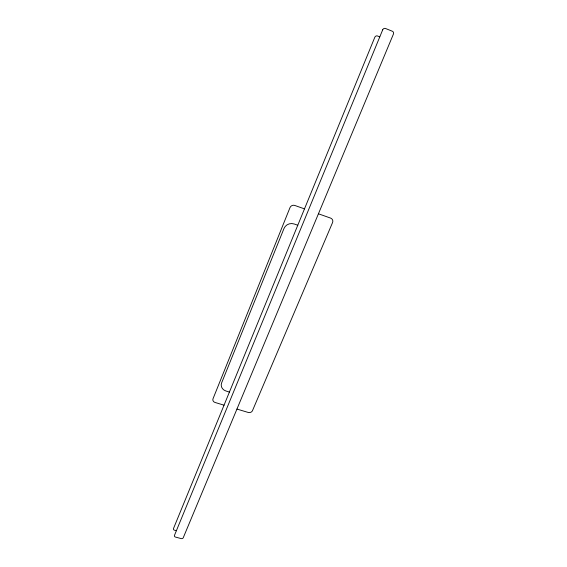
<?xml version="1.0" encoding="UTF-8"?>
<svg xmlns="http://www.w3.org/2000/svg" width="567" height="567" viewBox="0 0 567 567"><rect width="100%" height="100%" fill="white"/><g stroke="black" fill="none" stroke-linecap="round" stroke-linejoin="round"><path stroke-width="0.85" d="M176.38 530.719L174.544 530.23A1.658 1.332 0.5 0 1 173.488 528.543L374.808 37.273A2.211 2.055 -64.4 0 1 377.551 35.99L379.784 36.883M224.043 405.171L215.091 402.478A3.381 2.934 -0.9 0 1 213.022 398.743L290.006 207.593A3.714 3.544 -17.9 0 1 294.812 205.46L304.486 208.876M236.949 409.062L248.19 412.443A3.352 2.899 -4.1 0 0 252.485 410.657L332.553 222.576A3.693 3.473 -23.3 0 0 330.568 218.082L318.434 213.794M229.415 392.059L226.049 391.039A7.3 6.393 -2 0 1 221.619 382.909L283.989 228.501A7.874 7.442 -14.8 0 1 294.181 223.986L297.781 225.241M382.697 29.817L174.466 535.368A1.694 1.361 0.4 0 0 175.543 537.091L181.121 538.579A1.687 1.354 0 0 0 183.254 537.729L393.406 34.126A2.275 2.105 -63.6 0 0 392.336 31.235L385.525 28.492A2.282 2.112 -64.6 0 0 382.697 29.817"/></g></svg>
